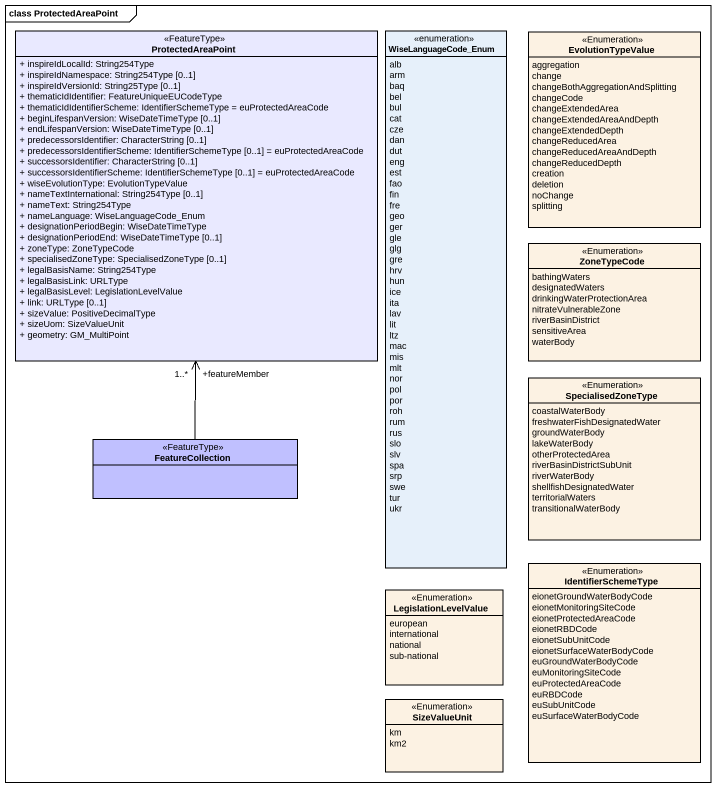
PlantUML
@startuml
mainframe class ProtectedAreaPoint
hide circle
hide empty members
skinparam classAttributeIconSize 0
class ProtectedAreaPoint <<FeatureType>> #E9E9FF {
  + inspireIdLocalId: String254Type
  + inspireIdNamespace: String254Type [0..1]
  + inspireIdVersionId: String25Type [0..1]
  + thematicIdIdentifier: FeatureUniqueEUCodeType
  + thematicIdIdentifierScheme: IdentifierSchemeType = euProtectedAreaCode
  + beginLifespanVersion: WiseDateTimeType [0..1]
  + endLifespanVersion: WiseDateTimeType [0..1]
  + predecessorsIdentifier: CharacterString [0..1]
  + predecessorsIdentifierScheme: IdentifierSchemeType [0..1] = euProtectedAreaCode
  + successorsIdentifier: CharacterString [0..1]
  + successorsIdentifierScheme: IdentifierSchemeType [0..1] = euProtectedAreaCode
  + wiseEvolutionType: EvolutionTypeValue
  + nameTextInternational: String254Type [0..1]
  + nameText: String254Type
  + nameLanguage: WiseLanguageCode_Enum
  + designationPeriodBegin: WiseDateTimeType
  + designationPeriodEnd: WiseDateTimeType [0..1]
  + zoneType: ZoneTypeCode
  + specialisedZoneType: SpecialisedZoneType [0..1]
  + legalBasisName: String254Type
  + legalBasisLink: URLType
  + legalBasisLevel: LegislationLevelValue
  + link: URLType [0..1]
  + sizeValue: PositiveDecimalType
  + sizeUom: SizeValueUnit
  + geometry: GM_MultiPoint
}
enum WiseLanguageCode_Enum {
  alb
  arm
  baq
  bel
  bul
  cat
  cze
  dan
  dut
  eng
  est
  fao
  fin
  fre
  geo
  ger
  gle
  glg
  gre
  hrv
  hun
  ice
  ita
  lav
  lit
  ltz
  mac
  mis
  mlt
  nor
  pol
  por
  roh
  rum
  rus
  slo
  slv
  spa
  srp
  swe
  tur
  ukr
}
enum EvolutionTypeValue <<Enumeration>> #FCF2E3 {
  aggregation
  change
  changeBothAggregationAndSplitting
  changeCode
  changeExtendedArea
  changeExtendedAreaAndDepth
  changeExtendedDepth
  changeReducedArea
  changeReducedAreaAndDepth
  changeReducedDepth
  creation
  deletion
  noChange
  splitting
}
enum ZoneTypeCode <<Enumeration>> #FCF2E3 {
  bathingWaters
  designatedWaters
  drinkingWaterProtectionArea
  nitrateVulnerableZone
  riverBasinDistrict
  sensitiveArea
  waterBody
}
enum SpecialisedZoneType <<Enumeration>> #FCF2E3 {
  coastalWaterBody
  freshwaterFishDesignatedWater
  groundWaterBody
  lakeWaterBody
  otherProtectedArea
  riverBasinDistrictSubUnit
  riverWaterBody
  shellfishDesignatedWater
  territorialWaters
  transitionalWaterBody
}
class FeatureCollection <<FeatureType>> #C0C0FF
enum IdentifierSchemeType <<Enumeration>> #FCF2E3 {
  eionetGroundWaterBodyCode
  eionetMonitoringSiteCode
  eionetProtectedAreaCode
  eionetRBDCode
  eionetSubUnitCode
  eionetSurfaceWaterBodyCode
  euGroundWaterBodyCode
  euMonitoringSiteCode
  euProtectedAreaCode
  euRBDCode
  euSubUnitCode
  euSurfaceWaterBodyCode
}
enum LegislationLevelValue <<Enumeration>> #FCF2E3 {
  european
  international
  national
  sub-national
}
enum SizeValueUnit <<Enumeration>> #FCF2E3 {
  km
  km2
}
FeatureCollection -up-> "+featureMember\n1..*" ProtectedAreaPoint
@enduml
